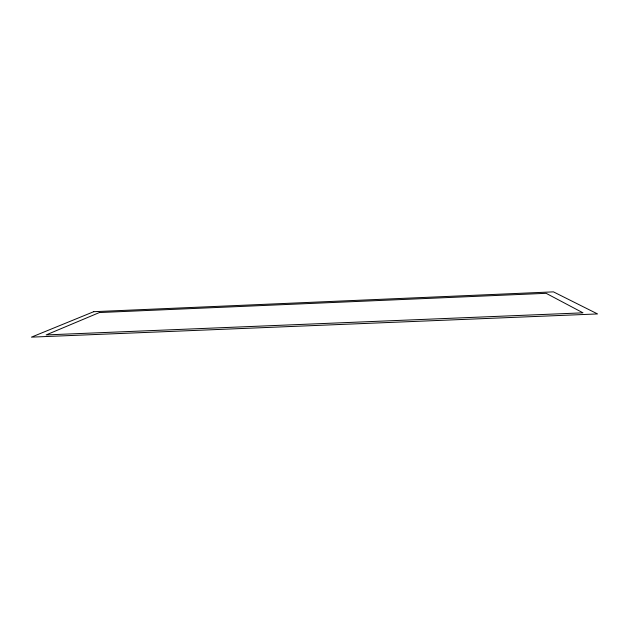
<?xml version="1.0" encoding="UTF-8"?>
<svg xmlns="http://www.w3.org/2000/svg" width="629" height="629" viewBox="0 0 629 629"><rect width="100%" height="100%" fill="white"/><g stroke="black" fill="none" stroke-linecap="round" stroke-linejoin="round"><path stroke-width="0.94" d="M99.406 312.542L46.153 334.919L583.004 312.833L546.129 293.318L99.406 312.542M93.745 311.693L31.45 337.136L597.55 313.934L553.449 291.864L93.745 311.693"/></g></svg>
